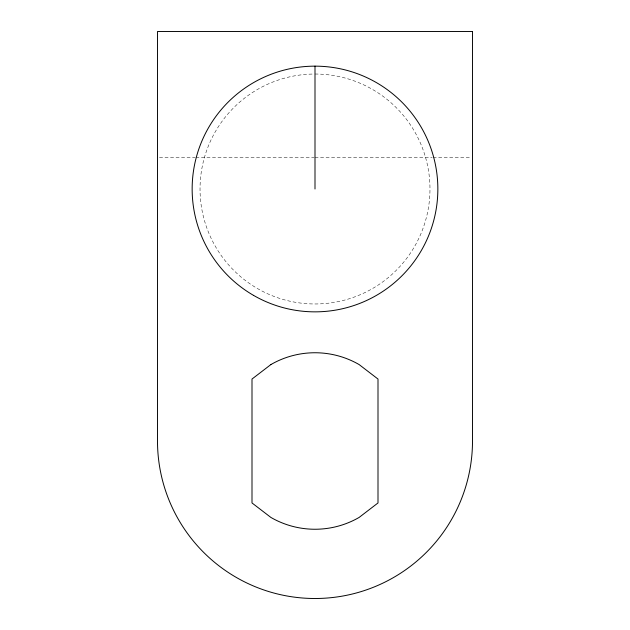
<?xml version="1.0" encoding="UTF-8"?>
<svg xmlns="http://www.w3.org/2000/svg" width="630" height="630" viewBox="0 0 630 630"><rect width="100%" height="100%" fill="white"/><g stroke="black" fill="none" stroke-linecap="round" stroke-linejoin="round"><path stroke-width="0.47" stroke-dasharray="3.15 2.36" d="M159.469 157.5L194.906 157.5M195.891 157.5L314.016 157.5M315 157.5L432.141 157.5M433.125 157.5L470.531 157.5M315 74.025A114.975 114.975 0 0 1 414.729 246.212A114.975 114.975 0 0 1 215.751 247.039A114.975 114.975 0 0 1 314.039 74.033"/><path stroke-width="0.94" d="M315 66.15L315 189M270.876 364.573L252 379.047L252 502.953L270.876 517.427A88.255 88.255 0 0 0 359.124 517.427L378 502.953L378 379.047L359.124 364.573A88.255 88.255 0 0 0 270.876 364.573M472.5 31.5L157.5 31.5L157.5 441A157.5 157.5 0 0 0 315 598.5A157.5 157.5 0 0 0 472.5 441L472.5 31.5M253.575 295.391A122.85 122.85 0 0 0 437.85 189A122.85 122.85 0 0 0 253.575 82.609A122.85 122.85 0 0 0 253.575 295.391"/></g></svg>
